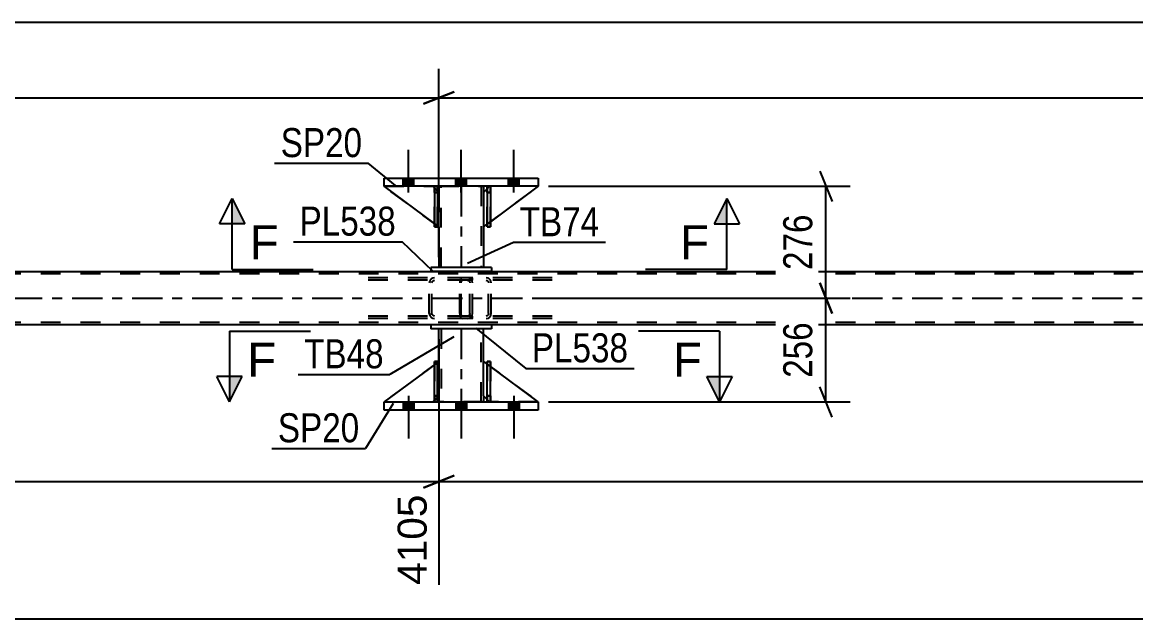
# Model space of a CAD drawing. Header units: millimetres. Extents: x 0 to 841, y 0 to 594.
# Drawn here: x 211.2 to 321, y 197.1 to 256 of the extents above; entities that cross this region are included whole.
import ezdxf

# ---------------------------------------------------------------- set-up
doc = ezdxf.new("R2010")
doc.units = ezdxf.units.MM
doc.linetypes.add('DXK_LINE_DOT2', pattern=[3.9198, 1.9599, -1.9599])
doc.linetypes.add('DXK_LINE_DOT3', pattern=[5.9187, 2.979, -0.9799, 0.9799, -0.9799])
doc.styles.add('Arial', font='ARIAL.TTF', dxfattribs={"height": 0.2})
doc.styles.add('Arial Narrow', font='ARIALN.TTF', dxfattribs={"height": 0.2})

# ---------------------------------------------------------------- blocks, each defined once
blk = doc.blocks.new('Part-317311647-4344 - 4212')
at = {"color": 2, "linetype": 'Continuous'}
for p, q in [((252.31, 239.79), (252.31, 239.19)), ((256.71, 239.79), (256.71, 239.19)), ((252.31, 235.79), (252.31, 231.79)), ((256.71, 235.79), (256.71, 231.79))]:
    blk.add_line(p, q, dxfattribs=at)
at = {"color": 7, "linetype": 'DXK_LINE_DOT2'}
for p, q in [((252.31, 239.79), (256.71, 239.79)), ((252.55, 231.79), (252.55, 239.79)), ((256.47, 239.79), (256.47, 231.79)), ((252.31, 239.19), (252.31, 235.79)), ((256.71, 239.19), (256.71, 235.79)), ((256.71, 231.79), (252.31, 231.79))]:
    blk.add_line(p, q, dxfattribs=at)
at = {"color": 7, "linetype": 'DXK_LINE_DOT3'}
blk.add_line((254.51, 239.79), (254.51, 231.79), dxfattribs=at)
blk = doc.blocks.new('Bolt-317311647-4226 - 4212')
at = {"linetype": 'Continuous'}
for points in [[(249.83, 240.59), (248.79, 240.59), (248.79, 239.79), (249.83, 239.79)], [(249.83, 240.59), (248.79, 240.59), (248.79, 239.79), (249.83, 239.79)], [(249.83, 240.59), (248.79, 240.59), (248.79, 239.79), (249.83, 239.79)], [(255.03, 240.59), (253.99, 240.59), (253.99, 239.79), (255.03, 239.79)], [(255.03, 240.59), (253.99, 240.59), (253.99, 239.79), (255.03, 239.79)], [(260.23, 240.59), (259.19, 240.59), (259.19, 239.79), (260.23, 239.79)], [(260.23, 240.59), (259.19, 240.59), (259.19, 239.79), (260.23, 239.79)], [(260.23, 240.59), (259.19, 240.59), (259.19, 239.79), (260.23, 239.79)]]:
    blk.add_hatch(color=1, dxfattribs=at).paths.add_polyline_path(points)
at = {"color": 1, "linetype": 'Continuous'}
for p, q in [((249.31, 239.19), (249.31, 243.39)), ((249.31, 239.19), (249.31, 243.39)), ((249.31, 239.19), (249.31, 243.39)), ((254.51, 239.19), (254.51, 243.39)), ((254.51, 239.19), (254.51, 243.39)), ((259.71, 239.19), (259.71, 243.39)), ((259.71, 239.19), (259.71, 243.39)), ((259.71, 239.19), (259.71, 243.39)), ((248.79, 239.79), (248.79, 240.59)), ((248.79, 239.79), (248.79, 240.59)), ((248.79, 239.79), (248.79, 240.59)), ((249.83, 239.79), (249.83, 240.59)), ((249.83, 239.79), (249.83, 240.59)), ((249.83, 239.79), (249.83, 240.59)), ((253.99, 239.79), (253.99, 240.59)), ((253.99, 239.79), (253.99, 240.59)), ((255.03, 239.79), (255.03, 240.59)), ((255.03, 239.79), (255.03, 240.59)), ((259.19, 239.79), (259.19, 240.59)), ((259.19, 239.79), (259.19, 240.59)), ((259.19, 239.79), (259.19, 240.59)), ((260.23, 239.79), (260.23, 240.59)), ((260.23, 239.79), (260.23, 240.59)), ((260.23, 239.79), (260.23, 240.59))]:
    blk.add_line(p, q, dxfattribs=at)
blk = doc.blocks.new('Bolt-317311647-4227 - 4212')
at = {"linetype": 'Continuous'}
for points in [[(248.79, 217.71), (249.83, 217.71), (249.83, 218.51), (248.79, 218.51)], [(248.79, 217.71), (249.83, 217.71), (249.83, 218.51), (248.79, 218.51)], [(248.79, 217.71), (249.83, 217.71), (249.83, 218.51), (248.79, 218.51)], [(253.99, 217.71), (255.03, 217.71), (255.03, 218.51), (253.99, 218.51)], [(253.99, 217.71), (255.03, 217.71), (255.03, 218.51), (253.99, 218.51)], [(259.19, 217.71), (260.23, 217.71), (260.23, 218.51), (259.19, 218.51)], [(259.19, 217.71), (260.23, 217.71), (260.23, 218.51), (259.19, 218.51)], [(259.19, 217.71), (260.23, 217.71), (260.23, 218.51), (259.19, 218.51)]]:
    blk.add_hatch(color=1, dxfattribs=at).paths.add_polyline_path(points)
at = {"color": 1, "linetype": 'Continuous'}
for p, q in [((249.31, 219.11), (249.31, 214.91)), ((249.31, 219.11), (249.31, 214.91)), ((249.31, 219.11), (249.31, 214.91)), ((254.51, 219.11), (254.51, 214.91)), ((254.51, 219.11), (254.51, 214.91)), ((259.71, 219.11), (259.71, 214.91)), ((259.71, 219.11), (259.71, 214.91)), ((259.71, 219.11), (259.71, 214.91)), ((248.79, 218.51), (248.79, 217.71)), ((248.79, 218.51), (248.79, 217.71)), ((248.79, 218.51), (248.79, 217.71)), ((249.83, 218.51), (249.83, 217.71)), ((249.83, 218.51), (249.83, 217.71)), ((249.83, 218.51), (249.83, 217.71)), ((253.99, 218.51), (253.99, 217.71)), ((253.99, 218.51), (253.99, 217.71)), ((255.03, 218.51), (255.03, 217.71)), ((255.03, 218.51), (255.03, 217.71)), ((259.19, 218.51), (259.19, 217.71)), ((259.19, 218.51), (259.19, 217.71)), ((259.19, 218.51), (259.19, 217.71)), ((260.23, 218.51), (260.23, 217.71)), ((260.23, 218.51), (260.23, 217.71)), ((260.23, 218.51), (260.23, 217.71))]:
    blk.add_line(p, q, dxfattribs=at)
blk = doc.blocks.new('Part-317311647-4331 - 4212')
at = {"color": 7, "linetype": 'DXK_LINE_DOT2'}
for p, q in [((254.53, 230.71), (254.45, 230.61)), ((254.64, 230.75), (254.53, 230.71)), ((263.5, 230.75), (254.64, 230.75)), ((255.63, 230.51), (255.63, 230.75)), ((257.16, 230.71), (256.97, 230.75)), ((254.39, 230.45), (254.37, 230.27)), ((254.37, 227.23), (254.37, 230.27)), ((254.45, 230.61), (254.39, 230.45)), ((254.5, 230.27), (254.51, 230.36)), ((254.5, 227.23), (254.5, 230.27)), ((254.51, 230.36), (254.54, 230.44)), ((254.54, 230.44), (254.58, 230.49)), ((254.58, 230.49), (254.64, 230.51)), ((263.5, 230.51), (254.64, 230.51)), ((256.97, 230.51), (257.07, 230.49)), ((257.07, 230.49), (257.15, 230.44)), ((257.15, 230.44), (257.2, 230.36)), ((257.2, 230.36), (257.22, 230.27)), ((257.22, 227.23), (257.22, 230.27)), ((257.47, 230.27), (257.44, 230.45)), ((257.47, 227.23), (257.47, 230.27)), ((254.37, 227.23), (254.39, 227.04)), ((254.39, 227.04), (254.45, 226.89)), ((254.45, 226.89), (254.53, 226.78)), ((254.51, 227.14), (254.5, 227.23)), ((254.54, 227.06), (254.51, 227.14)), ((254.53, 226.78), (254.64, 226.75)), ((254.58, 227.01), (254.54, 227.06)), ((254.64, 226.99), (254.58, 227.01)), ((263.5, 226.99), (254.64, 226.99)), ((263.5, 226.75), (254.64, 226.75)), ((255.63, 226.75), (255.63, 226.99)), ((257.07, 227.01), (256.97, 226.99)), ((256.97, 226.75), (257.16, 226.78)), ((257.15, 227.06), (257.07, 227.01)), ((257.2, 227.14), (257.15, 227.06)), ((257.22, 227.23), (257.2, 227.14)), ((257.44, 227.04), (257.47, 227.23))]:
    blk.add_line(p, q, dxfattribs=at)
for centre, start, end in [((256.99, 230.25), 23.8494, 68.8059), ((256.99, 227.24), 291.1941, 336.1506)]:
    blk.add_arc(centre, 0.492, start, end, dxfattribs=at)
blk = doc.blocks.new('Part-317311647-4334 - 4212')
at = {"color": 7, "linetype": 'DXK_LINE_DOT2'}
for p, q in [((252.31, 235.79), (246.91, 239.79)), ((246.91, 239.79), (251.71, 239.79)), ((251.71, 239.79), (252.31, 239.19)), ((252.31, 239.19), (251.71, 239.79)), ((252.31, 239.19), (252.31, 235.79)), ((252.31, 239.19), (252.31, 239.19)), ((252.31, 239.19), (252.31, 235.79))]:
    blk.add_line(p, q, dxfattribs=at)
blk = doc.blocks.new('Part-317311647-4335 - 4212')
at = {"color": 2, "linetype": 'Continuous'}
for p, q in [((251.87, 236.12), (246.91, 239.79)), ((251.87, 239.64), (251.71, 239.79)), ((252.31, 239.19), (252.19, 239.32)), ((252.31, 239.19), (252.31, 239.19)), ((252.31, 235.79), (252.31, 239.19)), ((252.19, 235.88), (252.31, 235.79)), ((252.31, 235.79), (252.31, 235.79))]:
    blk.add_line(p, q, dxfattribs=at)
at = {"color": 7, "linetype": 'DXK_LINE_DOT2'}
for p, q in [((251.71, 239.79), (246.91, 239.79)), ((246.91, 239.79), (246.91, 239.79)), ((251.71, 239.79), (252.31, 239.19)), ((252.19, 239.32), (251.87, 239.64)), ((252.31, 239.19), (252.31, 235.79)), ((252.19, 235.88), (251.87, 236.12))]:
    blk.add_line(p, q, dxfattribs=at)
blk = doc.blocks.new('Part-317311647-4336 - 4212')
at = {"color": 7, "linetype": 'DXK_LINE_DOT2'}
for p, q in [((251.87, 239.19), (251.87, 239.79)), ((251.87, 239.79), (251.87, 239.79)), ((251.87, 239.79), (251.87, 235.79)), ((251.87, 239.79), (252.19, 239.79)), ((252.19, 239.79), (252.19, 239.19)), ((252.19, 235.79), (252.19, 239.79)), ((251.87, 235.79), (251.87, 239.19)), ((251.87, 239.19), (252.19, 239.19)), ((252.19, 239.19), (252.19, 235.79)), ((251.87, 235.79), (252.19, 235.79))]:
    blk.add_line(p, q, dxfattribs=at)
blk = doc.blocks.new('Part-317311647-4345 - 4212')
at = {"color": 7, "linetype": 'DXK_LINE_DOT2'}
for p, q in [((256.71, 219.11), (256.71, 222.51)), ((256.71, 222.51), (262.11, 218.51)), ((257.31, 218.51), (256.71, 219.11)), ((262.11, 218.51), (257.31, 218.51))]:
    blk.add_line(p, q, dxfattribs=at)
blk = doc.blocks.new('Part-317311647-4373 - 4212')
at = {"color": 2, "linetype": 'Continuous'}
for p, q in [((257.51, 231.79), (251.51, 231.79)), ((251.51, 231.79), (251.51, 231.39)), ((257.51, 231.79), (257.51, 231.39)), ((257.51, 231.39), (251.51, 231.39))]:
    blk.add_line(p, q, dxfattribs=at)
blk = doc.blocks.new('Part-317311647-4416 - 4212')
at = {"color": 7, "linetype": 'DXK_LINE_DOT2'}
for p, q in [((257.31, 239.79), (256.71, 239.19)), ((256.71, 235.79), (262.11, 239.79)), ((262.11, 239.79), (257.31, 239.79)), ((256.71, 239.19), (256.71, 235.79))]:
    blk.add_line(p, q, dxfattribs=at)
blk = doc.blocks.new('Part-317311647-4305 - 4212')
at = {"color": 7, "linetype": 'DXK_LINE_DOT2'}
for p, q in [((255.12, 230.75), (244.26, 230.75)), ((251.88, 230.75), (251.69, 230.71)), ((255.31, 230.71), (255.12, 230.75)), ((255.12, 230.51), (244.26, 230.51)), ((251.41, 230.45), (251.37, 230.27)), ((251.37, 227.23), (251.37, 230.27)), ((251.63, 230.27), (251.65, 230.36)), ((251.63, 227.23), (251.63, 230.27)), ((251.65, 230.36), (251.7, 230.44)), ((251.7, 230.44), (251.79, 230.49)), ((251.79, 230.49), (251.88, 230.51)), ((255.12, 230.51), (255.22, 230.49)), ((255.22, 230.49), (255.3, 230.44)), ((255.3, 230.44), (255.35, 230.36)), ((255.35, 230.36), (255.37, 230.27)), ((255.37, 227.23), (255.37, 230.27)), ((255.63, 230.27), (255.59, 230.45)), ((255.63, 227.23), (255.63, 230.27)), ((255.12, 226.99), (244.26, 226.99)), ((255.12, 226.75), (244.26, 226.75)), ((251.37, 227.23), (251.41, 227.04)), ((251.65, 227.14), (251.63, 227.23)), ((251.7, 227.06), (251.65, 227.14)), ((251.69, 226.78), (251.88, 226.75)), ((251.79, 227.01), (251.7, 227.06)), ((251.88, 226.99), (251.79, 227.01)), ((255.22, 227.01), (255.12, 226.99)), ((255.12, 226.75), (255.31, 226.78)), ((255.3, 227.06), (255.22, 227.01)), ((255.35, 227.14), (255.3, 227.06)), ((255.37, 227.23), (255.35, 227.14)), ((255.59, 227.04), (255.63, 227.23))]:
    blk.add_line(p, q, dxfattribs=at)
for centre, start, end in [((251.86, 230.25), 110.7583, 155.6801), ((255.14, 230.25), 24.3199, 69.2417), ((251.86, 227.25), 204.3199, 249.2417), ((255.14, 227.25), 290.7583, 335.6801)]:
    blk.add_arc(centre, 0.496, start, end, dxfattribs=at)
blk = doc.blocks.new('Part-317311647-4326 - 4212')
at = {"color": 2, "linetype": 'Continuous'}
for p, q in [((252.19, 239.79), (251.87, 239.79)), ((251.87, 239.79), (251.87, 235.79)), ((252.19, 239.79), (252.19, 239.79)), ((252.19, 239.79), (252.19, 235.79)), ((252.19, 235.79), (251.87, 235.79))]:
    blk.add_line(p, q, dxfattribs=at)
at = {"color": 7, "linetype": 'DXK_LINE_DOT2'}
for p, q in [((251.87, 239.79), (251.87, 239.19)), ((251.87, 239.79), (251.87, 239.79)), ((252.19, 239.19), (252.19, 239.79)), ((252.19, 239.79), (252.19, 239.79)), ((252.19, 239.19), (251.87, 239.19)), ((251.87, 239.19), (251.87, 235.79)), ((252.19, 235.79), (252.19, 239.19))]:
    blk.add_line(p, q, dxfattribs=at)
blk = doc.blocks.new('Part-317311647-4327 - 4212')
at = {"color": 2, "linetype": 'Continuous'}
for p, q in [((257.39, 239.79), (257.07, 239.79)), ((257.07, 239.79), (257.07, 235.79)), ((257.39, 239.79), (257.39, 239.79)), ((257.39, 239.79), (257.39, 235.79)), ((257.39, 235.79), (257.07, 235.79))]:
    blk.add_line(p, q, dxfattribs=at)
at = {"color": 7, "linetype": 'DXK_LINE_DOT2'}
for p, q in [((257.07, 239.79), (257.07, 239.19)), ((257.07, 239.79), (257.07, 239.79)), ((257.39, 239.19), (257.39, 239.79)), ((257.39, 239.79), (257.39, 239.79)), ((257.39, 239.19), (257.07, 239.19)), ((257.07, 239.19), (257.07, 235.79)), ((257.39, 235.79), (257.39, 239.19))]:
    blk.add_line(p, q, dxfattribs=at)
blk = doc.blocks.new('Part-317311647-4337 - 4212')
at = {"color": 7, "linetype": 'DXK_LINE_DOT2'}
for p, q in [((257.07, 239.19), (257.07, 239.79)), ((257.07, 239.79), (257.07, 239.79)), ((257.07, 239.79), (257.07, 235.79)), ((257.07, 239.79), (257.39, 239.79)), ((257.39, 239.79), (257.39, 239.19)), ((257.39, 235.79), (257.39, 239.79)), ((257.07, 235.79), (257.07, 239.19)), ((257.07, 239.19), (257.39, 239.19)), ((257.39, 239.19), (257.39, 235.79)), ((257.07, 235.79), (257.39, 235.79))]:
    blk.add_line(p, q, dxfattribs=at)
blk = doc.blocks.new('Part-317311647-4346 - 4212')
at = {"color": 2, "linetype": 'Continuous'}
for p, q in [((256.71, 219.11), (256.71, 222.51)), ((256.71, 222.51), (257.07, 222.25)), ((262.11, 218.51), (257.39, 222.01)), ((257.07, 218.75), (256.71, 219.11))]:
    blk.add_line(p, q, dxfattribs=at)
at = {"color": 7, "linetype": 'DXK_LINE_DOT2'}
for p, q in [((257.39, 222.01), (257.07, 222.25)), ((257.07, 218.75), (257.31, 218.51)), ((257.31, 218.51), (262.11, 218.51))]:
    blk.add_line(p, q, dxfattribs=at)
blk = doc.blocks.new('Part-317311647-4347 - 4212')
at = {"color": 7, "linetype": 'DXK_LINE_DOT2'}
for p, q in [((252.31, 222.51), (246.91, 218.51)), ((252.31, 219.11), (252.31, 222.51)), ((252.31, 222.51), (252.31, 219.11)), ((251.71, 218.51), (252.31, 219.11)), ((252.31, 219.11), (251.71, 218.51)), ((252.31, 219.11), (252.31, 219.11)), ((246.91, 218.51), (251.71, 218.51))]:
    blk.add_line(p, q, dxfattribs=at)
blk = doc.blocks.new('Part-317311647-4368 - 4212')
at = {"color": 2, "linetype": 'Continuous'}
for p, q in [((257.51, 226.11), (251.51, 226.11)), ((251.51, 226.11), (251.51, 225.71)), ((257.51, 225.71), (251.51, 225.71)), ((257.51, 226.11), (257.51, 225.71))]:
    blk.add_line(p, q, dxfattribs=at)
blk = doc.blocks.new('Part-317311647-4392 - 4212')
at = {"color": 2, "linetype": 'Continuous'}
for p, q in [((251.87, 222.18), (246.91, 218.51)), ((252.31, 222.51), (252.19, 222.41)), ((252.31, 219.11), (252.31, 222.51)), ((251.87, 218.66), (251.71, 218.51)), ((252.31, 219.11), (252.19, 218.98)), ((252.31, 219.11), (252.31, 219.11))]:
    blk.add_line(p, q, dxfattribs=at)
at = {"color": 7, "linetype": 'DXK_LINE_DOT2'}
for p, q in [((252.19, 222.41), (251.87, 222.18)), ((252.31, 219.11), (252.31, 222.51)), ((252.31, 219.11), (251.71, 218.51)), ((252.19, 218.98), (251.87, 218.66)), ((246.91, 218.51), (246.91, 218.51)), ((246.91, 218.51), (251.71, 218.51))]:
    blk.add_line(p, q, dxfattribs=at)
blk = doc.blocks.new('Part-317311647-4393 - 4212')
at = {"color": 7, "linetype": 'DXK_LINE_DOT2'}
for p, q in [((252.19, 222.51), (251.87, 222.51)), ((251.87, 219.11), (251.87, 222.51)), ((251.87, 218.51), (251.87, 222.51)), ((252.19, 222.51), (252.19, 219.11)), ((252.19, 218.51), (252.19, 222.51)), ((252.19, 219.11), (251.87, 219.11)), ((251.87, 218.51), (251.87, 219.11)), ((252.19, 219.11), (252.19, 218.51)), ((252.19, 218.51), (251.87, 218.51)), ((252.19, 218.51), (252.19, 218.51))]:
    blk.add_line(p, q, dxfattribs=at)
blk = doc.blocks.new('Part-317311647-4417 - 4212')
at = {"color": 2, "linetype": 'Continuous'}
for p, q in [((257.07, 239.54), (256.71, 239.19)), ((262.11, 239.79), (257.39, 236.29)), ((256.71, 239.19), (256.71, 235.79)), ((256.71, 235.79), (257.07, 236.05))]:
    blk.add_line(p, q, dxfattribs=at)
at = {"color": 7, "linetype": 'DXK_LINE_DOT2'}
for p, q in [((257.31, 239.79), (257.07, 239.54)), ((262.11, 239.79), (257.31, 239.79)), ((262.11, 239.79), (262.11, 239.79)), ((262.11, 239.79), (262.11, 239.79)), ((257.39, 236.29), (257.07, 236.05))]:
    blk.add_line(p, q, dxfattribs=at)
blk = doc.blocks.new('Part-317311647-4418 - 4212')
at = {"color": 7, "linetype": 'DXK_LINE_DOT2'}
for p, q in [((257.39, 222.51), (257.07, 222.51)), ((257.07, 219.11), (257.07, 222.51)), ((257.07, 218.51), (257.07, 222.51)), ((257.39, 222.51), (257.39, 219.11)), ((257.39, 218.51), (257.39, 222.51)), ((257.39, 219.11), (257.07, 219.11)), ((257.07, 218.51), (257.07, 219.11)), ((257.39, 219.11), (257.39, 218.51)), ((257.39, 218.51), (257.07, 218.51)), ((257.39, 218.51), (257.39, 218.51))]:
    blk.add_line(p, q, dxfattribs=at)
blk = doc.blocks.new('Part-317311647-4419 - 4212')
at = {"color": 2, "linetype": 'Continuous'}
for p, q in [((251.87, 218.51), (251.87, 222.51)), ((251.87, 222.51), (252.19, 222.51)), ((252.19, 218.51), (252.19, 222.51)), ((251.87, 218.51), (251.87, 218.51)), ((252.19, 218.51), (251.87, 218.51))]:
    blk.add_line(p, q, dxfattribs=at)
at = {"color": 7, "linetype": 'DXK_LINE_DOT2'}
for p, q in [((251.87, 222.51), (251.87, 219.11)), ((252.19, 219.11), (252.19, 222.51)), ((251.87, 219.11), (251.87, 218.51)), ((251.87, 219.11), (252.19, 219.11)), ((252.19, 218.51), (252.19, 219.11)), ((251.87, 218.51), (251.87, 218.51)), ((251.87, 218.51), (251.87, 218.51)), ((252.19, 218.51), (252.19, 218.51))]:
    blk.add_line(p, q, dxfattribs=at)
blk = doc.blocks.new('Part-317311647-4420 - 4212')
at = {"color": 2, "linetype": 'Continuous'}
for p, q in [((257.07, 218.51), (257.07, 222.51)), ((257.07, 222.51), (257.39, 222.51)), ((257.39, 218.51), (257.39, 222.51)), ((257.07, 218.51), (257.07, 218.51)), ((257.39, 218.51), (257.07, 218.51))]:
    blk.add_line(p, q, dxfattribs=at)
at = {"color": 7, "linetype": 'DXK_LINE_DOT2'}
for p, q in [((257.07, 222.51), (257.07, 219.11)), ((257.39, 219.11), (257.39, 222.51)), ((257.07, 219.11), (257.07, 218.51)), ((257.07, 219.11), (257.39, 219.11)), ((257.39, 218.51), (257.39, 219.11)), ((257.07, 218.51), (257.07, 218.51)), ((257.07, 218.51), (257.07, 218.51)), ((257.39, 218.51), (257.39, 218.51))]:
    blk.add_line(p, q, dxfattribs=at)
blk = doc.blocks.new('Part-317311647-4425 - 4212')
at = {"color": 2, "linetype": 'Continuous'}
for p, q in [((252.31, 222.51), (252.31, 225.71)), ((256.71, 222.51), (256.71, 225.71)), ((252.31, 218.51), (252.31, 219.11)), ((256.71, 219.11), (256.71, 218.51))]:
    blk.add_line(p, q, dxfattribs=at)
at = {"color": 7, "linetype": 'DXK_LINE_DOT2'}
for p, q in [((256.71, 225.71), (252.31, 225.71)), ((252.55, 225.71), (252.55, 218.51)), ((256.47, 218.51), (256.47, 225.71)), ((252.31, 219.11), (252.31, 222.51)), ((256.71, 219.11), (256.71, 222.51)), ((256.71, 218.51), (252.31, 218.51))]:
    blk.add_line(p, q, dxfattribs=at)
at = {"color": 7, "linetype": 'DXK_LINE_DOT3'}
blk.add_line((254.51, 225.71), (254.51, 218.51), dxfattribs=at)
blk = doc.blocks.new('Part-317311647-4452 - 4212')
at = {"color": 2, "linetype": 'Continuous'}
for p, q in [((246.91, 239.79), (246.91, 240.59)), ((246.91, 240.59), (262.11, 240.59)), ((262.11, 240.59), (262.11, 239.79)), ((262.11, 239.79), (246.91, 239.79))]:
    blk.add_line(p, q, dxfattribs=at)
blk = doc.blocks.new('Part-317311647-4457 - 4212')
at = {"color": 2, "linetype": 'Continuous'}
for p, q in [((246.91, 218.51), (246.91, 218.51)), ((246.91, 217.71), (246.91, 218.51)), ((246.91, 218.51), (262.11, 218.51)), ((246.91, 217.71), (246.91, 217.71)), ((262.11, 217.71), (246.91, 217.71)), ((262.11, 218.51), (262.11, 218.51)), ((262.11, 218.51), (262.11, 217.71)), ((262.11, 217.71), (262.11, 217.71))]:
    blk.add_line(p, q, dxfattribs=at)
at = {"color": 7, "linetype": 'DXK_LINE_DOT2'}
for p, q in [((246.91, 217.71), (246.91, 218.51)), ((262.11, 218.51), (262.11, 217.71))]:
    blk.add_line(p, q, dxfattribs=at)
blk = doc.blocks.new('Part-317311647-4473 - 4212')
at = {"color": 2, "linetype": 'Continuous'}
for p, q in [((115.52, 231.39), (689.3, 231.39)), ((689.3, 226.11), (115.52, 226.11))]:
    blk.add_line(p, q, dxfattribs=at)
at = {"color": 7, "linetype": 'DXK_LINE_DOT2'}
for p, q in [((689.3, 231.15), (115.52, 231.15)), ((689.3, 226.35), (115.52, 226.35))]:
    blk.add_line(p, q, dxfattribs=at)
at = {"color": 7, "linetype": 'DXK_LINE_DOT3'}
blk.add_line((115.52, 228.75), (689.3, 228.75), dxfattribs=at)
blk = doc.blocks.new('StraightDimension-317311647-4645 - 4212')
at = {"color": 7, "linetype": 'Continuous'}
for p, q in [((289.89, 230.25), (291.09, 227.25)), ((261.61, 228.75), (292.89, 228.75)), ((290.49, 218.51), (290.49, 228.75)), ((291.09, 217.01), (289.89, 220.01)), ((263.11, 218.51), (292.89, 218.51))]:
    blk.add_line(p, q, dxfattribs=at)
at = {"color": 0}
blk.add_wipeout([(289.74, 226.97), (285.54, 226.97), (285.54, 220.29), (289.74, 220.29)], dxfattribs=at)
at = {"color": 3, "style": 'Arial Narrow'}
blk.add_text('256', height=2.863, rotation=90.0002, dxfattribs=at).set_placement((289.14, 220.89))
blk = doc.blocks.new('StraightDimension-317311647-4564 - 4212')
at = {"color": 7, "linetype": 'Continuous'}
for p, q in [((252.31, 232.79), (252.31, 251.37)), ((253.81, 249.12), (250.81, 247.92)), ((252.31, 248.52), (422.58, 248.52))]:
    blk.add_line(p, q, dxfattribs=at)
blk = doc.blocks.new('StraightDimension-317311647-4574 - 4212')
at = {"color": 7, "linetype": 'Continuous'}
for p, q in [((252.31, 232.79), (252.31, 251.37)), ((106.9, 248.52), (252.31, 248.52)), ((250.81, 247.92), (253.81, 249.12))]:
    blk.add_line(p, q, dxfattribs=at)
blk = doc.blocks.new('StraightDimension-317311647-4608 - 4212')
at = {"color": 7, "linetype": 'Continuous'}
for p, q in [((252.31, 224.71), (252.31, 200.46)), ((253.81, 211.25), (250.81, 210.05)), ((252.31, 210.65), (422.58, 210.65))]:
    blk.add_line(p, q, dxfattribs=at)
blk = doc.blocks.new('StraightDimension-317311647-4618 - 4212')
at = {"color": 7, "linetype": 'Continuous'}
for p, q in [((252.31, 224.71), (252.31, 200.46)), ((250.81, 210.05), (253.81, 211.25)), ((106.9, 210.65), (252.31, 210.65))]:
    blk.add_line(p, q, dxfattribs=at)
at = {"color": 0, "linetype": 'Continuous'}
blk.add_wipeout([(251.71, 209.95), (247.51, 209.95), (247.51, 199.86), (251.71, 199.86)], dxfattribs=at)
at = {"color": 3, "linetype": 'Continuous', "style": 'Arial'}
blk.add_text('4105', height=2.865, rotation=90.0002, dxfattribs=at).set_placement((251.11, 200.46))
blk = doc.blocks.new('StraightDimension-317311647-4638 - 4212')
at = {"color": 7, "linetype": 'Continuous'}
blk.add_line((106.26, 197.12), (698.56, 197.12), dxfattribs=at)
blk = doc.blocks.new('StraightDimension-317311647-4673 - 4212')
at = {"color": 7, "linetype": 'Continuous'}
for p, q in [((289.89, 241.29), (291.09, 238.29)), ((263.11, 239.79), (292.89, 239.79)), ((290.49, 228.75), (290.49, 239.79)), ((291.09, 227.25), (289.89, 230.25)), ((261.61, 228.75), (292.89, 228.75))]:
    blk.add_line(p, q, dxfattribs=at)
at = {"color": 0}
blk.add_wipeout([(289.74, 237.61), (285.54, 237.61), (285.54, 230.93), (289.74, 230.93)], dxfattribs=at)
at = {"color": 3, "style": 'Arial Narrow'}
blk.add_text('276', height=2.863, rotation=90.0002, dxfattribs=at).set_placement((289.14, 231.53))
blk = doc.blocks.new('StraightDimension-317311647-8575 - 4212')
at = {"color": 7, "linetype": 'Continuous'}
blk.add_line((106.9, 255.98), (697.92, 255.98), dxfattribs=at)
blk = doc.blocks.new('Mark-317311647-4448 - 4212')
at = {"color": 30, "linetype": 'Continuous'}
for p in [(236.11, 242.07), (248.03, 239.87)]:
    blk.add_line(p, (245.35, 242.07), dxfattribs=at)
at = {"color": 0}
blk.add_wipeout([(244.75, 242.67), (244.75, 245.67), (236.71, 245.67), (236.71, 242.67)], dxfattribs=at)
blk.add_wipeout([(244.75, 242.67), (244.75, 245.67), (236.71, 245.67), (236.71, 242.67)], dxfattribs=at)
at = {"color": 3, "style": 'Arial Narrow'}
blk.add_text('SP20', height=2.863, dxfattribs=at).set_placement((236.71, 242.67))
blk = doc.blocks.new('Mark-317311647-4340 - 4212')
at = {"color": 30, "linetype": 'Continuous'}
for p, q in [((255.15, 232.2), (259.68, 234.26)), ((259.68, 234.26), (268.73, 234.26))]:
    blk.add_line(p, q, dxfattribs=at)
at = {"color": 0}
blk.add_wipeout([(268.13, 234.86), (268.13, 237.86), (260.28, 237.86), (260.28, 234.86)], dxfattribs=at)
blk.add_wipeout([(268.13, 234.86), (268.13, 237.86), (260.28, 237.86), (260.28, 234.86)], dxfattribs=at)
at = {"color": 3, "style": 'Arial Narrow'}
blk.add_text('TB74', height=2.863, dxfattribs=at).set_placement((260.28, 234.86))
blk = doc.blocks.new('Mark-317311647-4369 - 4212')
at = {"color": 30, "linetype": 'Continuous'}
for p in [(237.97, 234.32), (251.71, 231.42)]:
    blk.add_line(p, (248.68, 234.32), dxfattribs=at)
at = {"color": 0}
blk.add_wipeout([(248.08, 234.92), (248.08, 237.92), (238.57, 237.92), (238.57, 234.92)], dxfattribs=at)
blk.add_wipeout([(248.08, 234.92), (248.08, 237.92), (238.57, 237.92), (238.57, 234.92)], dxfattribs=at)
at = {"color": 3, "style": 'Arial Narrow'}
blk.add_text('PL538', height=2.863, dxfattribs=at).set_placement((238.57, 234.92))
blk = doc.blocks.new('Mark-317311647-4364 - 4212')
at = {"color": 30, "linetype": 'Continuous'}
for p, q in [((255.97, 225.78), (260.88, 221.82)), ((260.88, 221.82), (271.59, 221.82))]:
    blk.add_line(p, q, dxfattribs=at)
at = {"color": 0}
blk.add_wipeout([(270.99, 222.42), (270.99, 225.42), (261.48, 225.42), (261.48, 222.42)], dxfattribs=at)
blk.add_wipeout([(270.99, 222.42), (270.99, 225.42), (261.48, 225.42), (261.48, 222.42)], dxfattribs=at)
at = {"color": 3, "style": 'Arial Narrow'}
blk.add_text('PL538', height=2.863, dxfattribs=at).set_placement((261.48, 222.42))
blk = doc.blocks.new('Mark-317311647-4421 - 4212')
at = {"color": 30, "linetype": 'Continuous'}
for p in [(253.8, 224.93), (238.42, 221.23)]:
    blk.add_line(p, (247.48, 221.23), dxfattribs=at)
at = {"color": 0}
blk.add_wipeout([(246.88, 221.83), (246.88, 224.83), (239.02, 224.83), (239.02, 221.83)], dxfattribs=at)
blk.add_wipeout([(246.88, 221.83), (246.88, 224.83), (239.02, 224.83), (239.02, 221.83)], dxfattribs=at)
at = {"color": 3, "style": 'Arial Narrow'}
blk.add_text('TB48', height=2.863, dxfattribs=at).set_placement((239.02, 221.83))
blk = doc.blocks.new('Mark-317311647-4453 - 4212')
at = {"color": 30, "linetype": 'Continuous'}
for p in [(247.8, 218.34), (235.83, 213.93)]:
    blk.add_line(p, (245.07, 213.93), dxfattribs=at)
at = {"color": 0}
blk.add_wipeout([(244.47, 214.53), (244.47, 217.53), (236.43, 217.53), (236.43, 214.53)], dxfattribs=at)
blk.add_wipeout([(244.47, 214.53), (244.47, 217.53), (236.43, 217.53), (236.43, 214.53)], dxfattribs=at)
at = {"color": 3, "style": 'Arial Narrow'}
blk.add_text('SP20', height=2.863, dxfattribs=at).set_placement((236.43, 214.53))
blk = doc.blocks.new('SectionMark-317311647-4709 - 4212')
at = {"color": 6, "linetype": 'Continuous'}
for p, q in [((230.66, 236.09), (231.91, 238.59)), ((231.91, 231.59), (231.91, 238.59)), ((280.7, 231.59), (280.7, 238.59)), ((280.7, 238.59), (281.95, 236.09)), ((231.91, 231.59), (239.91, 231.59)), ((280.7, 231.59), (272.7, 231.59))]:
    blk.add_line(p, q, dxfattribs=at)
at = {"color": 0, "linetype": 'Continuous'}
for points in [[(236.51, 232.59), (236.51, 236.09), (233.66, 236.09), (233.66, 232.59)], [(278.95, 232.59), (278.95, 236.09), (276.1, 236.09), (276.1, 232.59)]]:
    blk.add_wipeout(points, dxfattribs=at)
at = {"linetype": 'Continuous'}
for points in [[(233.16, 236.09), (231.91, 236.09), (231.91, 238.59)], [(280.7, 236.09), (279.45, 236.09), (280.7, 238.59)]]:
    blk.add_hatch(color=6, dxfattribs=at).paths.add_polyline_path(points)
at = {"color": 6, "linetype": 'Continuous'}
for p, q in [((231.91, 238.59), (233.16, 236.09)), ((280.7, 238.59), (279.45, 236.09)), ((233.16, 236.09), (230.66, 236.09)), ((279.45, 236.09), (281.95, 236.09))]:
    blk.add_line(p, q, dxfattribs=at)
at = {"color": 3, "linetype": 'Continuous', "style": 'Arial'}
for p in [(233.66, 232.59), (276.1, 232.59)]:
    blk.add_text('F', height=3.34, dxfattribs=at).set_placement(p)
blk = doc.blocks.new('SectionMark-317311647-4711 - 4212')
at = {"color": 6, "linetype": 'Continuous'}
for p, q in [((231.66, 225.51), (239.66, 225.51)), ((231.66, 225.51), (231.66, 218.51)), ((280, 225.51), (272, 225.51)), ((280, 225.51), (280, 218.51)), ((231.66, 218.51), (230.41, 221.01)), ((281.25, 221.01), (280, 218.51))]:
    blk.add_line(p, q, dxfattribs=at)
at = {"color": 0, "linetype": 'Continuous'}
for points in [[(236.26, 221.01), (236.26, 224.51), (233.41, 224.51), (233.41, 221.01)], [(278.25, 221.01), (278.25, 224.51), (275.4, 224.51), (275.4, 221.01)]]:
    blk.add_wipeout(points, dxfattribs=at)
at = {"linetype": 'Continuous'}
for points in [[(231.66, 221.01), (232.91, 221.01), (231.66, 218.51)], [(278.75, 221.01), (280, 221.01), (280, 218.51)]]:
    blk.add_hatch(color=6, dxfattribs=at).paths.add_polyline_path(points)
at = {"color": 6, "linetype": 'Continuous'}
for p, q in [((232.91, 221.01), (230.41, 221.01)), ((231.66, 218.51), (232.91, 221.01)), ((278.75, 221.01), (281.25, 221.01)), ((280, 218.51), (278.75, 221.01))]:
    blk.add_line(p, q, dxfattribs=at)
at = {"color": 3, "linetype": 'Continuous', "style": 'Arial'}
for p in [(233.41, 221.01), (275.4, 221.01)]:
    blk.add_text('F', height=3.34, dxfattribs=at).set_placement(p)

msp = doc.modelspace()

# ---------------------------------------------------------------- block references
for name in ['Bolt-317311647-4226 - 4212', 'Part-317311647-4452 - 4212', 'Part-317311647-4334 - 4212', 'Part-317311647-4335 - 4212', 'Part-317311647-4336 - 4212', 'Part-317311647-4326 - 4212', 'Part-317311647-4344 - 4212', 'Part-317311647-4416 - 4212', 'Part-317311647-4417 - 4212', 'Part-317311647-4327 - 4212', 'Part-317311647-4337 - 4212', 'Part-317311647-4373 - 4212', 'Part-317311647-4473 - 4212', 'Part-317311647-4305 - 4212', 'Part-317311647-4331 - 4212', 'Part-317311647-4368 - 4212', 'Part-317311647-4425 - 4212', 'Part-317311647-4347 - 4212', 'Part-317311647-4392 - 4212', 'Part-317311647-4393 - 4212', 'Part-317311647-4419 - 4212', 'Part-317311647-4345 - 4212', 'Part-317311647-4346 - 4212', 'Part-317311647-4418 - 4212', 'Part-317311647-4420 - 4212', 'Bolt-317311647-4227 - 4212', 'Part-317311647-4457 - 4212']:
    msp.add_blockref(name, (0, 0))

# ---------------------------------------------------------------- next in the draw order: block references
for name in ['StraightDimension-317311647-4564 - 4212', 'StraightDimension-317311647-4645 - 4212']:
    msp.add_blockref(name, (0, 0))

# ---------------------------------------------------------------- next in the draw order: block references
for name in ['StraightDimension-317311647-4574 - 4212', 'StraightDimension-317311647-4673 - 4212', 'StraightDimension-317311647-4608 - 4212']:
    msp.add_blockref(name, (0, 0))

# ---------------------------------------------------------------- next in the draw order: block references
for name in ['StraightDimension-317311647-8575 - 4212', 'StraightDimension-317311647-4618 - 4212', 'Mark-317311647-4364 - 4212']:
    msp.add_blockref(name, (0, 0))

# ---------------------------------------------------------------- next in the draw order: block references
for name in ['Mark-317311647-4448 - 4212', 'Mark-317311647-4369 - 4212', 'Mark-317311647-4340 - 4212', 'StraightDimension-317311647-4638 - 4212']:
    msp.add_blockref(name, (0, 0))

# ---------------------------------------------------------------- next in the draw order: block references
for name in ['SectionMark-317311647-4709 - 4212', 'Mark-317311647-4421 - 4212', 'Mark-317311647-4453 - 4212']:
    msp.add_blockref(name, (0, 0))

# ---------------------------------------------------------------- next in the draw order: block references
msp.add_blockref('SectionMark-317311647-4711 - 4212', (0, 0))

doc.saveas('drawing.dxf')
